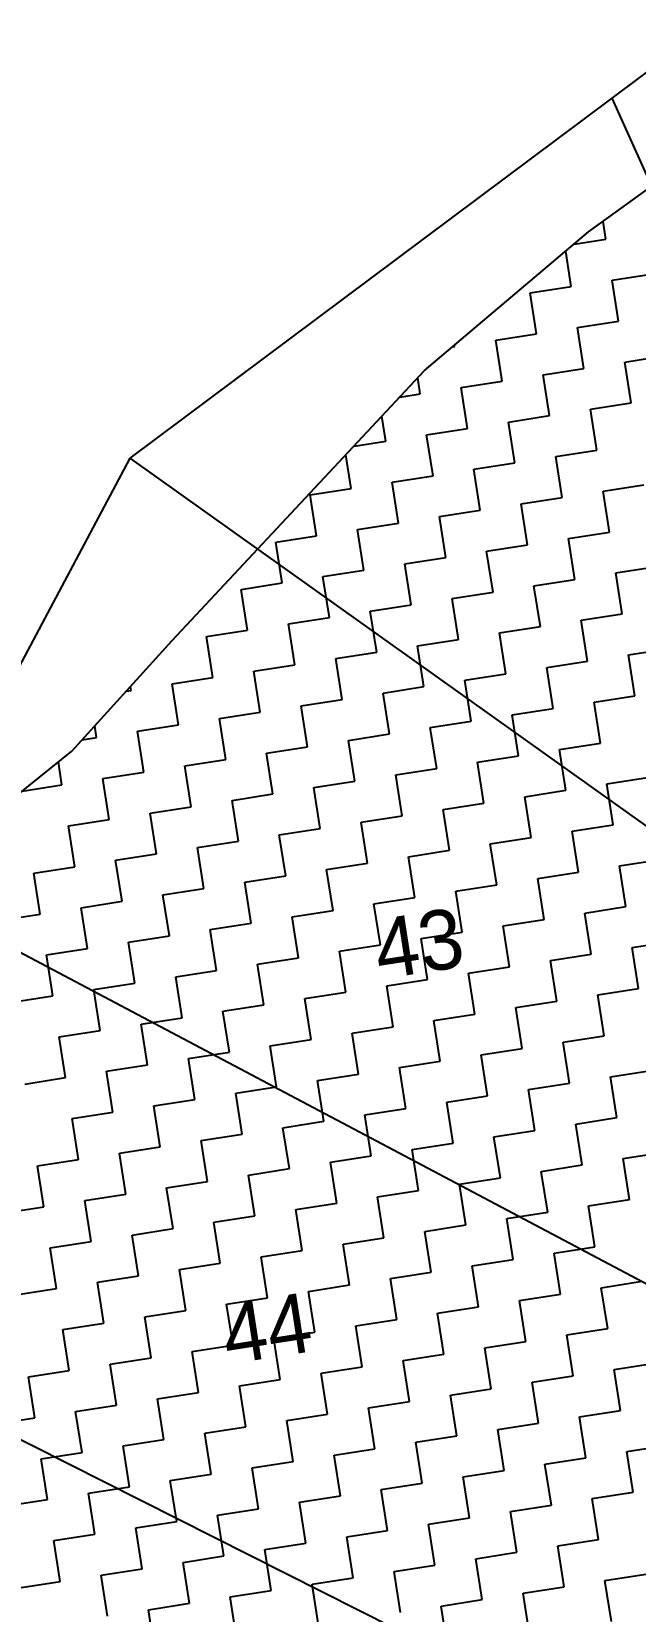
# Model space of a CAD drawing. Header units: metres. Extents: x 288488 to 290462, y 1999122 to 2001536.
# Drawn here: x 288922.2 to 288994.5, y 1999396.6 to 1999585.8 of the extents above; entities that cross this region are included whole.
import ezdxf
from ezdxf.enums import TextEntityAlignment as Align

# ---------------------------------------------------------------- set-up
doc = ezdxf.new("R2010")
doc.units = ezdxf.units.M
doc.header["$MEASUREMENT"] = 0
for name, color, linetype in [('POLY_HATCH', 12, 'Continuous'), ('POLY_PARCEL', 6, 'Continuous'), ('TEXT_PARCEL', 7, 'Continuous'), ('V_BOUND_LINE', 7, 'Continuous')]:
    doc.layers.add(name, color=color, linetype=linetype)
doc.styles.add('TEXT_MAP', font='')
doc.styles.get('TEXT_MAP').set_extended_font_data('Kruti Dev 050')

msp = doc.modelspace()

# ---------------------------------------------------------------- linework, layer by layer
at = {"layer": 'POLY_HATCH'}
for p, q in [((288988.91, 1999561.85), (289011.82, 1999578.42)), ((288969.27, 1999545.24), (288988.91, 1999561.85)), ((288939.06, 1999512.91), (288969.27, 1999545.24)), ((288927.03, 1999499.66), (288939.06, 1999512.91)), ((288906.5, 1999483.13), (288927.03, 1999499.66))]:
    msp.add_line(p, q, dxfattribs=at)
at = {"layer": 'POLY_HATCH', "linetype": 'Continuous'}
for p, q in [((288990.98, 1999560.98), (288990.65, 1999563.1)), ((288987.19, 1999560.39), (288990.98, 1999560.98)), ((288986.84, 1999555.31), (288986.18, 1999559.54)), ((288991.74, 1999556.08), (288996.64, 1999556.84)), ((288992.5, 1999551.17), (288991.74, 1999556.08)), ((288981.94, 1999554.55), (288986.84, 1999555.31)), ((288982.7, 1999549.65), (288981.94, 1999554.55)), ((288987.6, 1999550.41), (288992.5, 1999551.17)), ((288988.36, 1999545.51), (288987.6, 1999550.41)), ((288977.8, 1999548.89), (288982.7, 1999549.65)), ((288978.56, 1999543.99), (288977.8, 1999548.89)), ((288972.63, 1999548.08), (288972.9, 1999548.12)), ((288972.9, 1999548.12), (288972.87, 1999548.29)), ((288993.27, 1999546.27), (288998.17, 1999547.04)), ((288983.46, 1999544.75), (288988.36, 1999545.51)), ((288984.23, 1999539.85), (288983.46, 1999544.75)), ((288994.03, 1999541.37), (288993.27, 1999546.27)), ((288968.76, 1999542.46), (288968.46, 1999544.38)), ((288973.66, 1999543.22), (288978.56, 1999543.99)), ((288974.42, 1999538.32), (288973.66, 1999543.22)), ((288966.31, 1999542.08), (288968.76, 1999542.46)), ((288989.13, 1999540.61), (288994.03, 1999541.37)), ((288964.62, 1999536.8), (288964.16, 1999539.77)), ((288979.33, 1999539.08), (288984.23, 1999539.85)), ((288980.09, 1999534.18), (288979.33, 1999539.08)), ((288989.89, 1999535.71), (288989.13, 1999540.61)), ((288969.52, 1999537.56), (288974.42, 1999538.32)), ((288970.29, 1999532.66), (288969.52, 1999537.56)), ((288960.49, 1999531.13), (288959.86, 1999535.17)), ((288960.83, 1999536.21), (288964.62, 1999536.8)), ((288984.99, 1999534.95), (288989.89, 1999535.71)), ((288975.19, 1999533.42), (288980.09, 1999534.18)), ((288975.95, 1999528.52), (288975.19, 1999533.42)), ((288985.75, 1999530.05), (288984.99, 1999534.95)), ((288965.39, 1999531.9), (288970.29, 1999532.66)), ((288966.15, 1999526.99), (288965.39, 1999531.9)), ((288990.65, 1999530.81), (288995.55, 1999531.57)), ((288955.58, 1999530.37), (288960.49, 1999531.13)), ((288956.35, 1999525.47), (288955.58, 1999530.37)), ((288980.85, 1999529.28), (288985.75, 1999530.05)), ((288991.42, 1999525.91), (288990.65, 1999530.81)), ((288971.05, 1999527.76), (288975.95, 1999528.52)), ((288971.81, 1999522.86), (288971.05, 1999527.76)), ((288981.61, 1999524.38), (288980.85, 1999529.28)), ((288961.25, 1999526.23), (288966.15, 1999526.99)), ((288962.01, 1999521.33), (288961.25, 1999526.23)), ((288986.52, 1999525.14), (288991.42, 1999525.91)), ((288951.45, 1999524.71), (288956.35, 1999525.47)), ((288952.21, 1999519.81), (288951.45, 1999524.71)), ((288976.71, 1999523.62), (288981.61, 1999524.38)), ((288987.28, 1999520.24), (288986.52, 1999525.14)), ((288966.91, 1999522.09), (288971.81, 1999522.86)), ((288967.67, 1999517.19), (288966.91, 1999522.09)), ((288977.48, 1999518.72), (288976.71, 1999523.62)), ((288957.11, 1999520.57), (288962.01, 1999521.33)), ((288957.87, 1999515.67), (288957.11, 1999520.57)), ((288982.38, 1999519.48), (288987.28, 1999520.24)), ((288992.18, 1999521.01), (288997.08, 1999521.77)), ((288992.94, 1999516.11), (288992.18, 1999521.01)), ((288947.31, 1999519.04), (288952.21, 1999519.81)), ((288948.07, 1999514.14), (288947.31, 1999519.04)), ((288972.58, 1999517.96), (288977.48, 1999518.72)), ((288983.14, 1999514.58), (288982.38, 1999519.48)), ((288962.77, 1999516.43), (288967.67, 1999517.19)), ((288963.54, 1999511.53), (288962.77, 1999516.43)), ((288973.34, 1999513.05), (288972.58, 1999517.96)), ((288952.97, 1999514.9), (288957.87, 1999515.67)), ((288953.73, 1999510), (288952.97, 1999514.9)), ((288978.24, 1999513.82), (288983.14, 1999514.58)), ((288988.04, 1999515.34), (288992.94, 1999516.11)), ((288988.8, 1999510.44), (288988.04, 1999515.34)), ((288943.17, 1999513.38), (288948.07, 1999514.14)), ((288943.93, 1999508.48), (288943.17, 1999513.38)), ((288968.44, 1999512.29), (288973.34, 1999513.05)), ((288979, 1999508.92), (288978.24, 1999513.82)), ((288958.64, 1999510.77), (288963.54, 1999511.53)), ((288959.4, 1999505.87), (288958.64, 1999510.77)), ((288969.2, 1999507.39), (288968.44, 1999512.29)), ((288993.7, 1999511.2), (288998.61, 1999511.97)), ((288994.47, 1999506.3), (288993.7, 1999511.2)), ((288948.83, 1999509.24), (288953.73, 1999510)), ((288949.6, 1999504.34), (288948.83, 1999509.24)), ((288974.1, 1999508.15), (288979, 1999508.92)), ((288983.9, 1999509.68), (288988.8, 1999510.44)), ((288984.67, 1999504.78), (288983.9, 1999509.68)), ((288933.58, 1999506.87), (288934.13, 1999506.95)), ((288934.13, 1999506.95), (288934.06, 1999507.4)), ((288939.03, 1999507.71), (288943.93, 1999508.48)), ((288939.79, 1999502.81), (288939.03, 1999507.71)), ((288964.3, 1999506.63), (288969.2, 1999507.39)), ((288974.86, 1999503.25), (288974.1, 1999508.15)), ((288954.5, 1999505.1), (288959.4, 1999505.87)), ((288955.26, 1999500.2), (288954.5, 1999505.1)), ((288965.06, 1999501.73), (288964.3, 1999506.63)), ((288989.57, 1999505.54), (288994.47, 1999506.3)), ((288990.33, 1999500.64), (288989.57, 1999505.54)), ((288944.7, 1999503.58), (288949.6, 1999504.34)), ((288945.46, 1999498.68), (288944.7, 1999503.58)), ((288969.96, 1999502.49), (288974.86, 1999503.25)), ((288979.76, 1999504.02), (288984.67, 1999504.78)), ((288980.53, 1999499.11), (288979.76, 1999504.02)), ((288928.27, 1999501.02), (288929.99, 1999501.29)), ((288929.99, 1999501.29), (288929.78, 1999502.68)), ((288934.89, 1999502.05), (288939.79, 1999502.81)), ((288935.66, 1999497.15), (288934.89, 1999502.05)), ((288960.16, 1999500.96), (288965.06, 1999501.73)), ((288970.73, 1999497.59), (288969.96, 1999502.49)), ((288950.36, 1999499.44), (288955.26, 1999500.2)), ((288951.12, 1999494.54), (288950.36, 1999499.44)), ((288960.92, 1999496.06), (288960.16, 1999500.96)), ((288985.43, 1999499.88), (288990.33, 1999500.64)), ((288986.19, 1999494.98), (288985.43, 1999499.88)), ((288925.85, 1999495.62), (288925.43, 1999498.37)), ((288940.56, 1999497.91), (288945.46, 1999498.68)), ((288941.32, 1999493.01), (288940.56, 1999497.91)), ((288965.82, 1999496.83), (288970.73, 1999497.59)), ((288975.63, 1999498.35), (288980.53, 1999499.11)), ((288976.39, 1999493.45), (288975.63, 1999498.35)), ((288921.1, 1999494.88), (288925.85, 1999495.62)), ((288930.76, 1999496.39), (288935.66, 1999497.15)), ((288931.52, 1999491.49), (288930.76, 1999496.39)), ((288956.02, 1999495.3), (288960.92, 1999496.06)), ((288966.59, 1999491.93), (288965.82, 1999496.83)), ((288991.09, 1999495.74), (288995.99, 1999496.5)), ((288991.85, 1999490.84), (288991.09, 1999495.74)), ((288946.22, 1999493.77), (288951.12, 1999494.54)), ((288946.98, 1999488.87), (288946.22, 1999493.77)), ((288956.79, 1999490.4), (288956.02, 1999495.3)), ((288981.29, 1999494.21), (288986.19, 1999494.98)), ((288982.05, 1999489.31), (288981.29, 1999494.21)), ((288936.42, 1999492.25), (288941.32, 1999493.01)), ((288937.18, 1999487.35), (288936.42, 1999492.25)), ((288961.69, 1999491.16), (288966.59, 1999491.93)), ((288971.49, 1999492.69), (288976.39, 1999493.45)), ((288972.25, 1999487.79), (288971.49, 1999492.69)), ((288926.62, 1999490.72), (288931.52, 1999491.49)), ((288927.38, 1999485.82), (288926.62, 1999490.72)), ((288951.88, 1999489.64), (288956.79, 1999490.4)), ((288962.45, 1999486.26), (288961.69, 1999491.16)), ((288986.95, 1999490.08), (288991.85, 1999490.84)), ((288987.72, 1999485.17), (288986.95, 1999490.08)), ((288942.08, 1999488.11), (288946.98, 1999488.87)), ((288942.85, 1999483.21), (288942.08, 1999488.11)), ((288952.65, 1999484.74), (288951.88, 1999489.64)), ((288977.15, 1999488.55), (288982.05, 1999489.31)), ((288977.91, 1999483.65), (288977.15, 1999488.55)), ((288932.28, 1999486.59), (288937.18, 1999487.35)), ((288933.04, 1999481.68), (288932.28, 1999486.59)), ((288957.55, 1999485.5), (288962.45, 1999486.26)), ((288967.35, 1999487.02), (288972.25, 1999487.79)), ((288968.11, 1999482.12), (288967.35, 1999487.02)), ((288992.62, 1999485.94), (288997.52, 1999486.7)), ((288993.38, 1999481.04), (288992.62, 1999485.94)), ((288922.48, 1999485.06), (288927.38, 1999485.82)), ((288923.24, 1999480.16), (288922.48, 1999485.06)), ((288947.75, 1999483.97), (288952.65, 1999484.74)), ((288958.31, 1999480.6), (288957.55, 1999485.5)), ((288982.82, 1999484.41), (288987.72, 1999485.17)), ((288983.58, 1999479.51), (288982.82, 1999484.41)), ((288937.94, 1999482.45), (288942.85, 1999483.21)), ((288938.71, 1999477.55), (288937.94, 1999482.45)), ((288948.51, 1999479.07), (288947.75, 1999483.97)), ((288973.01, 1999482.89), (288977.91, 1999483.65)), ((288973.78, 1999477.99), (288973.01, 1999482.89)), ((288928.14, 1999480.92), (288933.04, 1999481.68)), ((288928.91, 1999476.02), (288928.14, 1999480.92)), ((288953.41, 1999479.83), (288958.31, 1999480.6)), ((288963.21, 1999481.36), (288968.11, 1999482.12)), ((288963.98, 1999476.46), (288963.21, 1999481.36)), ((288988.48, 1999480.27), (288993.38, 1999481.04)), ((288989.24, 1999475.37), (288988.48, 1999480.27)), ((288918.34, 1999479.4), (288923.24, 1999480.16)), ((288943.61, 1999478.31), (288948.51, 1999479.07)), ((288954.17, 1999474.93), (288953.41, 1999479.83)), ((288978.68, 1999478.75), (288983.58, 1999479.51)), ((288979.44, 1999473.85), (288978.68, 1999478.75)), ((288933.81, 1999476.78), (288938.71, 1999477.55)), ((288934.57, 1999471.88), (288933.81, 1999476.78)), ((288944.37, 1999473.41), (288943.61, 1999478.31)), ((288968.88, 1999477.22), (288973.78, 1999477.99)), ((288969.64, 1999472.32), (288968.88, 1999477.22)), ((288994.14, 1999476.14), (288999.04, 1999476.9)), ((288924, 1999475.26), (288928.91, 1999476.02)), ((288924.77, 1999470.36), (288924, 1999475.26)), ((288949.27, 1999474.17), (288954.17, 1999474.93)), ((288959.07, 1999475.7), (288963.98, 1999476.46)), ((288959.84, 1999470.8), (288959.07, 1999475.7)), ((288984.34, 1999474.61), (288989.24, 1999475.37)), ((288985.1, 1999469.71), (288984.34, 1999474.61)), ((288994.91, 1999471.23), (288994.14, 1999476.14)), ((288939.47, 1999472.65), (288944.37, 1999473.41)), ((288950.04, 1999469.27), (288949.27, 1999474.17)), ((288974.54, 1999473.08), (288979.44, 1999473.85)), ((288975.3, 1999468.18), (288974.54, 1999473.08)), ((288929.67, 1999471.12), (288934.57, 1999471.88)), ((288930.43, 1999466.22), (288929.67, 1999471.12)), ((288940.23, 1999467.74), (288939.47, 1999472.65)), ((288954.94, 1999470.03), (288959.84, 1999470.8)), ((288964.74, 1999471.56), (288969.64, 1999472.32)), ((288965.5, 1999466.66), (288964.74, 1999471.56)), ((288990.01, 1999470.47), (288994.91, 1999471.23)), ((288919.87, 1999469.59), (288924.77, 1999470.36)), ((288945.13, 1999468.51), (288950.04, 1999469.27)), ((288955.7, 1999465.13), (288954.94, 1999470.03)), ((288980.2, 1999468.95), (288985.1, 1999469.71)), ((288980.97, 1999464.05), (288980.2, 1999468.95)), ((288990.77, 1999465.57), (288990.01, 1999470.47)), ((288935.33, 1999466.98), (288940.23, 1999467.74)), ((288945.9, 1999463.61), (288945.13, 1999468.51)), ((288970.4, 1999467.42), (288975.3, 1999468.18)), ((288971.16, 1999462.52), (288970.4, 1999467.42)), ((288925.53, 1999465.46), (288930.43, 1999466.22)), ((288926.29, 1999460.56), (288925.53, 1999465.46)), ((288936.1, 1999462.08), (288935.33, 1999466.98)), ((288950.8, 1999464.37), (288955.7, 1999465.13)), ((288960.6, 1999465.9), (288965.5, 1999466.66)), ((288961.36, 1999460.99), (288960.6, 1999465.9)), ((288985.87, 1999464.81), (288990.77, 1999465.57)), ((288941, 1999462.84), (288945.9, 1999463.61)), ((288951.56, 1999459.47), (288950.8, 1999464.37)), ((288976.07, 1999463.28), (288980.97, 1999464.05)), ((288976.83, 1999458.38), (288976.07, 1999463.28)), ((288986.63, 1999459.91), (288985.87, 1999464.81)), ((288931.19, 1999461.32), (288936.1, 1999462.08)), ((288941.76, 1999457.94), (288941, 1999462.84)), ((288966.26, 1999461.76), (288971.16, 1999462.52)), ((288967.03, 1999456.86), (288966.26, 1999461.76)), ((288991.53, 1999460.67), (288996.43, 1999461.43)), ((288921.39, 1999459.79), (288926.29, 1999460.56)), ((288931.96, 1999456.42), (288931.19, 1999461.32)), ((288946.66, 1999458.71), (288951.56, 1999459.47)), ((288956.46, 1999460.23), (288961.36, 1999460.99)), ((288957.22, 1999455.33), (288956.46, 1999460.23)), ((288981.73, 1999459.14), (288986.63, 1999459.91)), ((288992.29, 1999455.77), (288991.53, 1999460.67)), ((288936.86, 1999457.18), (288941.76, 1999457.94)), ((288947.42, 1999453.8), (288946.66, 1999458.71)), ((288971.93, 1999457.62), (288976.83, 1999458.38)), ((288972.69, 1999452.72), (288971.93, 1999457.62)), ((288982.49, 1999454.24), (288981.73, 1999459.14)), ((288927.06, 1999455.65), (288931.96, 1999456.42)), ((288927.82, 1999450.75), (288927.06, 1999455.65)), ((288937.62, 1999452.28), (288936.86, 1999457.18)), ((288962.13, 1999456.09), (288967.03, 1999456.86)), ((288962.89, 1999451.19), (288962.13, 1999456.09)), ((288987.39, 1999455.01), (288992.29, 1999455.77)), ((288942.52, 1999453.04), (288947.42, 1999453.8)), ((288952.32, 1999454.57), (288957.22, 1999455.33)), ((288953.09, 1999449.67), (288952.32, 1999454.57)), ((288977.59, 1999453.48), (288982.49, 1999454.24)), ((288988.16, 1999450.11), (288987.39, 1999455.01)), ((288932.72, 1999451.52), (288937.62, 1999452.28)), ((288943.28, 1999448.14), (288942.52, 1999453.04)), ((288967.79, 1999451.96), (288972.69, 1999452.72)), ((288968.55, 1999447.05), (288967.79, 1999451.96)), ((288978.35, 1999448.58), (288977.59, 1999453.48)), ((288922.92, 1999449.99), (288927.82, 1999450.75)), ((288923.68, 1999445.09), (288922.92, 1999449.99)), ((288933.48, 1999446.62), (288932.72, 1999451.52)), ((288957.99, 1999450.43), (288962.89, 1999451.19)), ((288958.75, 1999445.53), (288957.99, 1999450.43)), ((288983.25, 1999449.34), (288988.16, 1999450.11)), ((288993.06, 1999450.87), (288997.96, 1999451.63)), ((288993.82, 1999445.97), (288993.06, 1999450.87)), ((288938.38, 1999447.38), (288943.28, 1999448.14)), ((288948.19, 1999448.9), (288953.09, 1999449.67)), ((288948.95, 1999444), (288948.19, 1999448.9)), ((288973.45, 1999447.82), (288978.35, 1999448.58)), ((288984.02, 1999444.44), (288983.25, 1999449.34)), ((288928.58, 1999445.85), (288933.48, 1999446.62)), ((288939.15, 1999442.48), (288938.38, 1999447.38)), ((288963.65, 1999446.29), (288968.55, 1999447.05)), ((288964.41, 1999441.39), (288963.65, 1999446.29)), ((288974.22, 1999442.92), (288973.45, 1999447.82)), ((288918.78, 1999444.33), (288923.68, 1999445.09)), ((288929.34, 1999440.95), (288928.58, 1999445.85)), ((288953.85, 1999444.77), (288958.75, 1999445.53)), ((288954.61, 1999439.86), (288953.85, 1999444.77)), ((288979.12, 1999443.68), (288984.02, 1999444.44)), ((288988.92, 1999445.2), (288993.82, 1999445.97)), ((288989.68, 1999440.3), (288988.92, 1999445.2)), ((288934.25, 1999441.71), (288939.15, 1999442.48)), ((288944.05, 1999443.24), (288948.95, 1999444)), ((288944.81, 1999438.34), (288944.05, 1999443.24)), ((288969.31, 1999442.15), (288974.22, 1999442.92)), ((288979.88, 1999438.78), (288979.12, 1999443.68)), ((288924.44, 1999440.19), (288929.34, 1999440.95)), ((288935.01, 1999436.81), (288934.25, 1999441.71)), ((288959.51, 1999440.63), (288964.41, 1999441.39)), ((288960.28, 1999435.73), (288959.51, 1999440.63)), ((288970.08, 1999437.25), (288969.31, 1999442.15)), ((288925.21, 1999435.29), (288924.44, 1999440.19)), ((288949.71, 1999439.1), (288954.61, 1999439.86)), ((288950.47, 1999434.2), (288949.71, 1999439.1)), ((288974.98, 1999438.02), (288979.88, 1999438.78)), ((288984.78, 1999439.54), (288989.68, 1999440.3)), ((288985.54, 1999434.64), (288984.78, 1999439.54)), ((288930.11, 1999436.05), (288935.01, 1999436.81)), ((288939.91, 1999437.58), (288944.81, 1999438.34)), ((288940.67, 1999432.68), (288939.91, 1999437.58)), ((288965.18, 1999436.49), (288970.08, 1999437.25)), ((288975.74, 1999433.11), (288974.98, 1999438.02)), ((288920.31, 1999434.53), (288925.21, 1999435.29)), ((288930.87, 1999431.15), (288930.11, 1999436.05)), ((288955.37, 1999434.96), (288960.28, 1999435.73)), ((288956.14, 1999430.06), (288955.37, 1999434.96)), ((288965.94, 1999431.59), (288965.18, 1999436.49)), ((288990.44, 1999435.4), (288995.34, 1999436.17)), ((288991.21, 1999430.5), (288990.44, 1999435.4)), ((288945.57, 1999433.44), (288950.47, 1999434.2)), ((288946.34, 1999428.54), (288945.57, 1999433.44)), ((288970.84, 1999432.35), (288975.74, 1999433.11)), ((288980.64, 1999433.88), (288985.54, 1999434.64)), ((288981.4, 1999428.98), (288980.64, 1999433.88)), ((288925.97, 1999430.39), (288930.87, 1999431.15)), ((288935.77, 1999431.91), (288940.67, 1999432.68)), ((288936.53, 1999427.01), (288935.77, 1999431.91)), ((288961.04, 1999430.83), (288965.94, 1999431.59)), ((288971.6, 1999427.45), (288970.84, 1999432.35)), ((288926.73, 1999425.49), (288925.97, 1999430.39)), ((288951.24, 1999429.3), (288956.14, 1999430.06)), ((288952, 1999424.4), (288951.24, 1999429.3)), ((288961.8, 1999425.92), (288961.04, 1999430.83)), ((288986.31, 1999429.74), (288991.21, 1999430.5)), ((288987.07, 1999424.84), (288986.31, 1999429.74)), ((288941.43, 1999427.77), (288946.34, 1999428.54)), ((288942.2, 1999422.87), (288941.43, 1999427.77)), ((288966.7, 1999426.69), (288971.6, 1999427.45)), ((288976.5, 1999428.21), (288981.4, 1999428.98)), ((288977.27, 1999423.31), (288976.5, 1999428.21)), ((288921.83, 1999424.72), (288926.73, 1999425.49)), ((288931.63, 1999426.25), (288936.53, 1999427.01)), ((288932.4, 1999421.35), (288931.63, 1999426.25)), ((288956.9, 1999425.16), (288961.8, 1999425.92)), ((288967.47, 1999421.79), (288966.7, 1999426.69)), ((288991.97, 1999425.6), (288996.87, 1999426.36)), ((288992.73, 1999420.7), (288991.97, 1999425.6)), ((288922.59, 1999419.82), (288921.83, 1999424.72)), ((288947.1, 1999423.64), (288952, 1999424.4)), ((288947.86, 1999418.74), (288947.1, 1999423.64)), ((288957.66, 1999420.26), (288956.9, 1999425.16)), ((288982.17, 1999424.08), (288987.07, 1999424.84)), ((288982.93, 1999419.17), (288982.17, 1999424.08)), ((288937.3, 1999422.11), (288942.2, 1999422.87)), ((288938.06, 1999417.21), (288937.3, 1999422.11)), ((288962.56, 1999421.02), (288967.47, 1999421.79)), ((288972.37, 1999422.55), (288977.27, 1999423.31)), ((288973.13, 1999417.65), (288972.37, 1999422.55)), ((288917.69, 1999419.06), (288922.59, 1999419.82)), ((288927.49, 1999420.59), (288932.4, 1999421.35)), ((288928.26, 1999415.68), (288927.49, 1999420.59)), ((288952.76, 1999419.5), (288957.66, 1999420.26)), ((288963.33, 1999416.12), (288962.56, 1999421.02)), ((288987.83, 1999419.94), (288992.73, 1999420.7)), ((288988.59, 1999415.04), (288987.83, 1999419.94)), ((288942.96, 1999417.97), (288947.86, 1999418.74)), ((288943.72, 1999413.07), (288942.96, 1999417.97)), ((288953.53, 1999414.6), (288952.76, 1999419.5)), ((288978.03, 1999418.41), (288982.93, 1999419.17)), ((288978.79, 1999413.51), (288978.03, 1999418.41)), ((288933.16, 1999416.45), (288938.06, 1999417.21)), ((288933.92, 1999411.55), (288933.16, 1999416.45)), ((288958.43, 1999415.36), (288963.33, 1999416.12)), ((288968.23, 1999416.89), (288973.13, 1999417.65)), ((288968.99, 1999411.99), (288968.23, 1999416.89)), ((288993.5, 1999415.8), (288998.4, 1999416.56)), ((288923.36, 1999414.92), (288928.26, 1999415.68)), ((288924.12, 1999410.02), (288923.36, 1999414.92)), ((288948.62, 1999413.83), (288953.53, 1999414.6)), ((288959.19, 1999410.46), (288958.43, 1999415.36)), ((288983.69, 1999414.27), (288988.59, 1999415.04)), ((288984.46, 1999409.37), (288983.69, 1999414.27)), ((288994.26, 1999410.9), (288993.5, 1999415.8)), ((288938.82, 1999412.31), (288943.72, 1999413.07)), ((288939.59, 1999407.41), (288938.82, 1999412.31)), ((288949.39, 1999408.93), (288948.62, 1999413.83)), ((288973.89, 1999412.75), (288978.79, 1999413.51)), ((288974.65, 1999407.85), (288973.89, 1999412.75)), ((288929.02, 1999410.78), (288933.92, 1999411.55)), ((288929.78, 1999405.88), (288929.02, 1999410.78)), ((288954.29, 1999409.7), (288959.19, 1999410.46)), ((288964.09, 1999411.22), (288968.99, 1999411.99)), ((288964.85, 1999406.32), (288964.09, 1999411.22)), ((288989.36, 1999410.14), (288994.26, 1999410.9)), ((288919.22, 1999409.26), (288924.12, 1999410.02)), ((288944.49, 1999408.17), (288949.39, 1999408.93)), ((288955.05, 1999404.8), (288954.29, 1999409.7)), ((288979.56, 1999408.61), (288984.46, 1999409.37)), ((288980.32, 1999403.71), (288979.56, 1999408.61)), ((288990.12, 1999405.23), (288989.36, 1999410.14)), ((288934.68, 1999406.65), (288939.59, 1999407.41)), ((288935.45, 1999401.74), (288934.68, 1999406.65)), ((288945.25, 1999403.27), (288944.49, 1999408.17)), ((288969.75, 1999407.08), (288974.65, 1999407.85)), ((288970.52, 1999402.18), (288969.75, 1999407.08)), ((288924.88, 1999405.12), (288929.78, 1999405.88)), ((288925.65, 1999400.22), (288924.88, 1999405.12)), ((288950.15, 1999404.03), (288955.05, 1999404.8)), ((288959.95, 1999405.56), (288964.85, 1999406.32)), ((288960.71, 1999400.66), (288959.95, 1999405.56)), ((288985.22, 1999404.47), (288990.12, 1999405.23)), ((288940.35, 1999402.51), (288945.25, 1999403.27)), ((288950.91, 1999399.13), (288950.15, 1999404.03)), ((288975.42, 1999402.95), (288980.32, 1999403.71)), ((288976.18, 1999398.05), (288975.42, 1999402.95)), ((288985.98, 1999399.57), (288985.22, 1999404.47)), ((288930.55, 1999400.98), (288935.45, 1999401.74)), ((288931.31, 1999396.08), (288930.55, 1999400.98)), ((288941.11, 1999397.61), (288940.35, 1999402.51)), ((288965.62, 1999401.42), (288970.52, 1999402.18)), ((288966.38, 1999396.52), (288965.62, 1999401.42)), ((288990.88, 1999400.33), (288995.78, 1999401.1)), ((288920.74, 1999399.46), (288925.65, 1999400.22)), ((288946.01, 1999398.37), (288950.91, 1999399.13)), ((288955.81, 1999399.89), (288960.71, 1999400.66)), ((288956.58, 1999394.99), (288955.81, 1999399.89)), ((288981.08, 1999398.81), (288985.98, 1999399.57)), ((288991.65, 1999395.43), (288990.88, 1999400.33)), ((288936.21, 1999396.84), (288941.11, 1999397.61)), ((288946.77, 1999393.47), (288946.01, 1999398.37)), ((288971.28, 1999397.28), (288976.18, 1999398.05)), ((288972.04, 1999392.38), (288971.28, 1999397.28)), ((288981.84, 1999393.91), (288981.08, 1999398.81)), ((288936.97, 1999391.94), (288936.21, 1999396.84))]:
    msp.add_line(p, q, dxfattribs=at)
at = {"layer": 'POLY_PARCEL'}
for p, q in [((288991.7, 1999577.88), (289008.5, 1999540.51)), ((288933.99, 1999534.74), (289039.11, 1999459.85)), ((289023.81, 1999421), (288906.5, 1999483.13)), ((288998.78, 1999377.92), (288881.41, 1999437.06))]:
    msp.add_line(p, q, dxfattribs=at)
at = {"layer": 'V_BOUND_LINE'}
for p, q in [((289002.36, 1999585.85), (288991.7, 1999577.88)), ((288991.7, 1999577.88), (288933.99, 1999534.74)), ((288933.99, 1999534.74), (288906.5, 1999483.13))]:
    msp.add_line(p, q, dxfattribs=at)

# ---------------------------------------------------------------- texts
at = {"layer": 'TEXT_PARCEL', "style": 'TEXT_MAP'}
for s, p in [('43', (288968.57, 1999476.66)), ('44', (288950.37, 1999430.55))]:
    msp.add_text(s, height=7.142, rotation=8.8469, dxfattribs=at).set_placement(p, align=Align.MIDDLE)

doc.saveas('drawing.dxf')
